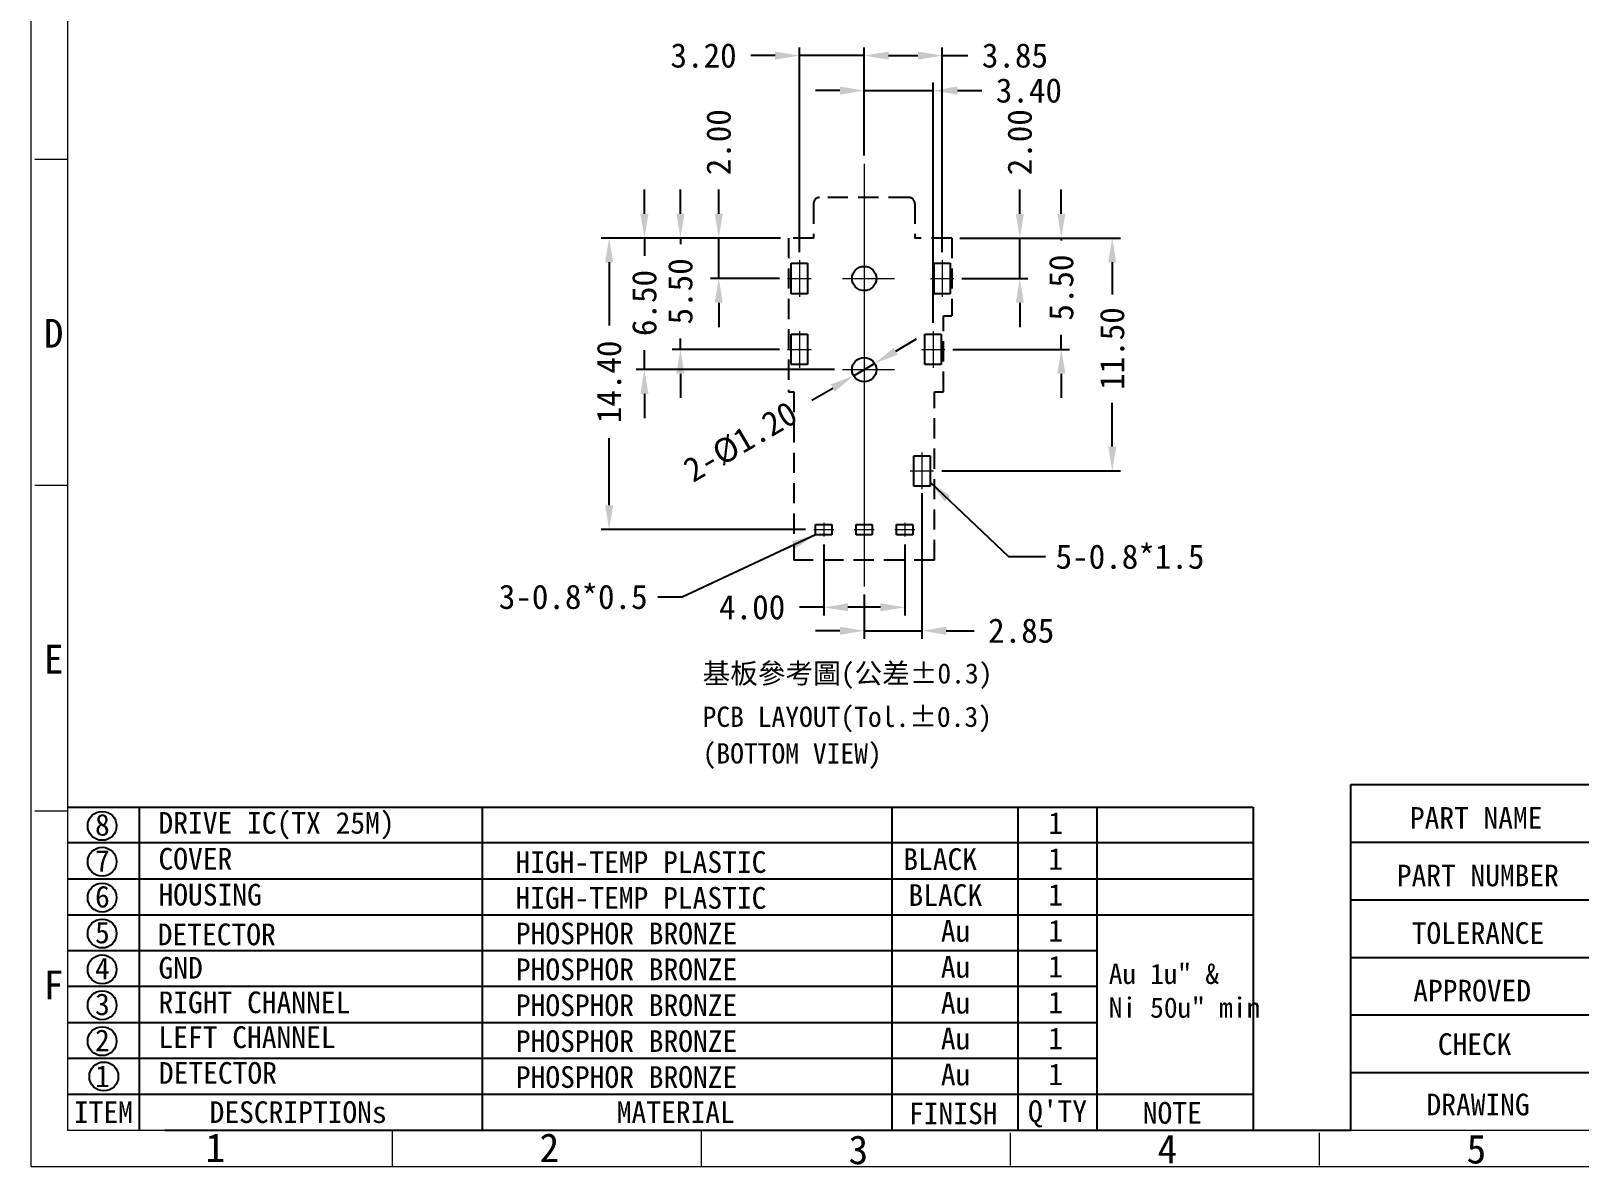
# Model space of a CAD drawing. Extents: x -6864 to 5467, y -424 to 2869.
# Drawn here: x 846.4 to 922.9, y -94.9 to -38.8 of the extents above; entities that cross this region are included whole.
import ezdxf
from ezdxf.enums import TextEntityAlignment as Align

# ---------------------------------------------------------------- set-up
doc = ezdxf.new("R2010")
doc.units = 0
doc.header["$MEASUREMENT"] = 0
for name, pattern in [('CENTER', [50.8, 31.75, -6.35, 6.35, -6.35]), ('CENTERX2', [101.6, 63.5, -12.7, 12.7, -12.7]), ('DASHEDX2', [1.5, 1, -0.5])]:
    doc.linetypes.add(name, pattern=pattern)
doc.layers.get('0').update_dxf_attribs({"linetype": 'CONTINUOUS'})
doc.layers.get('DEFPOINTS').update_dxf_attribs({"linetype": 'CONTINUOUS'})
for name, color, linetype, lineweight in [('CEN', 1, 'CENTERX2', 15), ('CENTER', 1, 'CENTER', 13), ('DIM', 7, 'CONTINUOUS', 13), ('fromat', 7, 'CONTINUOUS', 13)]:
    doc.layers.add(name, color=color, linetype=linetype, lineweight=lineweight)
doc.layers.add('MARK', color=5, linetype='CONTINUOUS')
doc.styles.add('123456', font='')
doc.styles.add('ROMAND', font='')
doc.styles.get("Standard").update_dxf_attribs({"font": 'txt.shx', "height": 1.3})
doc.styles.get('123456').set_extended_font_data('DFKai-SB')
doc.styles.get('ROMAND').set_extended_font_data('DFKai-SB')
doc.dimstyles.get("Standard").update_dxf_attribs({"dimtxt": 0.18, "dimasz": 0.18, "dimexe": 0.18, "dimexo": 0.0625, "dimgap": 0.09, "dimtad": 0, "dimtih": 1, "dimtoh": 1, "dimdec": 4, "dimzin": 0, "dimdsep": 46, "dimtxsty": 'Standard', "dimcen": 0.09, "dimadec": 0, "dimazin": 0, "dimtfac": 1, "dimtdec": 4, "dimtofl": 0, "dimtmove": 0, "dimatfit": 3, "dimfxl": 0, "dimtolj": 1, "dimtzin": 0, "dimarcsym": 0})

# ---------------------------------------------------------------- blocks, each defined once
blk = doc.blocks.new('*D149')
at = {"layer": 'DEFPOINTS', "color": 0}
for p in [(891.415, -40.047), (887.565, -45.383), (891.415, -50.148)]:
    blk.add_point(p, dxfattribs=at)
at = {"layer": 'DIM', "lineweight": -2}
for p, q in [((887.565, -44.983), (887.565, -39.647)), ((891.415, -49.748), (891.415, -39.647)), ((888.765, -40.047), (890.215, -40.047)), ((891.415, -40.047), (892.678, -40.047))]:
    blk.add_line(p, q, dxfattribs=at)
at = {"layer": 'DIM'}
for points in [[(888.765, -39.847), (888.765, -40.247), (887.565, -40.047)], [(890.215, -39.847), (890.215, -40.247), (891.415, -40.047)]]:
    blk.add_solid(points, dxfattribs=at)
at = {"layer": 'DIM', "insert": (895.006, -40.047), "char_height": 1.2, "attachment_point": 5, "style": '123456'}
blk.add_mtext('\\A1;3.85', dxfattribs=at)
blk = doc.blocks.new('*D150')
at = {"layer": 'DEFPOINTS', "color": 0}
for p in [(887.565, -41.774), (887.565, -45.383), (890.965, -53.648)]:
    blk.add_point(p, dxfattribs=at)
at = {"layer": 'DIM', "lineweight": -2}
for p, q in [((886.365, -41.774), (885.165, -41.774)), ((887.565, -44.983), (887.565, -41.374)), ((887.565, -41.774), (890.965, -41.774)), ((890.965, -53.248), (890.965, -41.374)), ((892.165, -41.774), (893.365, -41.774))]:
    blk.add_line(p, q, dxfattribs=at)
at = {"layer": 'DIM'}
for points in [[(886.365, -41.574), (886.365, -41.974), (887.565, -41.774)], [(892.165, -41.574), (892.165, -41.974), (890.965, -41.774)]]:
    blk.add_solid(points, dxfattribs=at)
at = {"layer": 'DIM', "insert": (895.694, -41.774), "char_height": 1.2, "attachment_point": 5, "style": '123456'}
blk.add_mtext('\\A1;3.40', dxfattribs=at)
blk = doc.blocks.new('*D151')
at = {"layer": 'DEFPOINTS', "color": 0}
for p in [(887.565, -40.047), (887.565, -45.383), (884.365, -50.148)]:
    blk.add_point(p, dxfattribs=at)
at = {"layer": 'DIM', "lineweight": -2}
for p, q in [((884.365, -49.748), (884.365, -39.647)), ((887.565, -44.983), (887.565, -39.647)), ((883.165, -40.047), (881.965, -40.047)), ((887.565, -40.047), (884.365, -40.047)), ((888.765, -40.047), (889.965, -40.047))]:
    blk.add_line(p, q, dxfattribs=at)
at = {"layer": 'DIM'}
for points in [[(883.165, -39.847), (883.165, -40.247), (884.365, -40.047)], [(888.765, -39.847), (888.765, -40.247), (887.565, -40.047)]]:
    blk.add_solid(points, dxfattribs=at)
at = {"layer": 'DIM', "insert": (879.636, -40.047), "char_height": 1.2, "attachment_point": 5, "style": '123456'}
blk.add_mtext('\\A1;3.20', dxfattribs=at)
blk = doc.blocks.new('*D152')
at = {"layer": 'DEFPOINTS', "color": 0}
for p in [(883.835, -49.053), (880.386, -51.053), (883.787, -51.053)]:
    blk.add_point(p, dxfattribs=at)
at = {"layer": 'DIM', "lineweight": -2}
for p, q in [((880.386, -47.853), (880.386, -46.653)), ((883.435, -49.053), (879.986, -49.053)), ((880.386, -51.053), (880.386, -49.053)), ((883.387, -51.053), (879.986, -51.053)), ((880.386, -52.253), (880.386, -53.453))]:
    blk.add_line(p, q, dxfattribs=at)
at = {"layer": 'DIM'}
for points in [[(880.186, -47.853), (880.586, -47.853), (880.386, -49.053)], [(880.186, -52.253), (880.586, -52.253), (880.386, -51.053)]]:
    blk.add_solid(points, dxfattribs=at)
at = {"layer": 'DIM', "insert": (880.386, -44.324), "char_height": 1.2, "attachment_point": 5, "rotation": 90, "style": '123456'}
blk.add_mtext('\\A1;2.00', dxfattribs=at)
blk = doc.blocks.new('*D153')
at = {"layer": 'DEFPOINTS', "color": 0}
for p in [(883.835, -49.053), (878.494, -54.553), (883.787, -54.553)]:
    blk.add_point(p, dxfattribs=at)
at = {"layer": 'DIM', "lineweight": -2}
for p, q in [((878.494, -47.853), (878.494, -46.653)), ((883.435, -49.053), (878.094, -49.053)), ((878.494, -49.053), (878.494, -49.359)), ((878.494, -54.553), (878.494, -54.016)), ((883.387, -54.553), (878.094, -54.553)), ((878.494, -55.753), (878.494, -56.953))]:
    blk.add_line(p, q, dxfattribs=at)
at = {"layer": 'DIM'}
for points in [[(878.294, -47.853), (878.694, -47.853), (878.494, -49.053)], [(878.294, -55.753), (878.694, -55.753), (878.494, -54.553)]]:
    blk.add_solid(points, dxfattribs=at)
at = {"layer": 'DIM', "insert": (878.494, -51.687), "char_height": 1.2, "attachment_point": 5, "rotation": 90, "style": '123456'}
blk.add_mtext('\\A1;5.50', dxfattribs=at)
blk = doc.blocks.new('*D154')
at = {"layer": 'DEFPOINTS', "color": 0}
for p in [(883.835, -49.053), (874.976, -63.453), (885.071, -63.453)]:
    blk.add_point(p, dxfattribs=at)
at = {"layer": 'DIM', "lineweight": -2}
for p, q in [((883.435, -49.053), (874.576, -49.053)), ((874.976, -50.253), (874.976, -53.371)), ((874.976, -62.253), (874.976, -58.943)), ((884.671, -63.453), (874.576, -63.453))]:
    blk.add_line(p, q, dxfattribs=at)
at = {"layer": 'DIM'}
for points in [[(874.776, -50.253), (875.176, -50.253), (874.976, -49.053)], [(874.776, -62.253), (875.176, -62.253), (874.976, -63.453)]]:
    blk.add_solid(points, dxfattribs=at)
at = {"layer": 'DIM', "insert": (874.976, -56.157), "char_height": 1.2, "attachment_point": 5, "rotation": 90, "style": '123456'}
blk.add_mtext('\\A1;14.40', dxfattribs=at)
blk = doc.blocks.new('*D155')
at = {"layer": 'DEFPOINTS', "color": 0}
for p in [(883.835, -49.053), (876.716, -55.553), (886.498, -55.553)]:
    blk.add_point(p, dxfattribs=at)
at = {"layer": 'DIM', "lineweight": -2}
for p, q in [((876.716, -47.853), (876.716, -46.653)), ((883.435, -49.053), (876.316, -49.053)), ((876.716, -49.053), (876.716, -49.934)), ((876.716, -55.553), (876.716, -54.591)), ((886.098, -55.553), (876.316, -55.553)), ((876.716, -56.753), (876.716, -57.953))]:
    blk.add_line(p, q, dxfattribs=at)
at = {"layer": 'DIM'}
for points in [[(876.516, -47.853), (876.916, -47.853), (876.716, -49.053)], [(876.516, -56.753), (876.916, -56.753), (876.716, -55.553)]]:
    blk.add_solid(points, dxfattribs=at)
at = {"layer": 'DIM', "insert": (876.716, -52.262), "char_height": 1.2, "attachment_point": 5, "rotation": 90, "style": '123456'}
blk.add_mtext('\\A1;6.50', dxfattribs=at)
blk = doc.blocks.new('*D156')
at = {"layer": 'DEFPOINTS', "color": 0}
for p in [(891.885, -49.053), (891.993, -51.053), (895.247, -51.053)]:
    blk.add_point(p, dxfattribs=at)
at = {"layer": 'DIM', "lineweight": -2}
for p, q in [((895.247, -47.853), (895.247, -46.653)), ((892.285, -49.053), (895.647, -49.053)), ((895.247, -51.053), (895.247, -49.053)), ((892.393, -51.053), (895.647, -51.053)), ((895.247, -52.253), (895.247, -53.453))]:
    blk.add_line(p, q, dxfattribs=at)
at = {"layer": 'DIM'}
for points in [[(895.047, -47.853), (895.447, -47.853), (895.247, -49.053)], [(895.047, -52.253), (895.447, -52.253), (895.247, -51.053)]]:
    blk.add_solid(points, dxfattribs=at)
at = {"layer": 'DIM', "insert": (895.247, -44.324), "char_height": 1.2, "attachment_point": 5, "rotation": 90, "style": '123456'}
blk.add_mtext('\\A1;2.00', dxfattribs=at)
blk = doc.blocks.new('*D157')
at = {"layer": 'DEFPOINTS', "color": 0}
for p in [(891.885, -49.053), (891.543, -54.553), (897.296, -54.553)]:
    blk.add_point(p, dxfattribs=at)
at = {"layer": 'DIM', "lineweight": -2}
for p, q in [((897.296, -47.853), (897.296, -46.653)), ((892.285, -49.053), (897.696, -49.053)), ((897.296, -49.053), (897.296, -49.174)), ((897.296, -54.553), (897.296, -53.831)), ((891.943, -54.553), (897.696, -54.553)), ((897.296, -55.753), (897.296, -56.953))]:
    blk.add_line(p, q, dxfattribs=at)
at = {"layer": 'DIM'}
for points in [[(897.096, -47.853), (897.496, -47.853), (897.296, -49.053)], [(897.096, -55.753), (897.496, -55.753), (897.296, -54.553)]]:
    blk.add_solid(points, dxfattribs=at)
at = {"layer": 'DIM', "insert": (897.296, -51.502), "char_height": 1.2, "attachment_point": 5, "rotation": 90, "style": '123456'}
blk.add_mtext('\\A1;5.50', dxfattribs=at)
blk = doc.blocks.new('*D158')
at = {"layer": 'DEFPOINTS', "color": 0}
for p in [(891.885, -49.053), (890.993, -60.553), (899.809, -60.553)]:
    blk.add_point(p, dxfattribs=at)
at = {"layer": 'DIM', "lineweight": -2}
for p, q in [((892.285, -49.053), (900.209, -49.053)), ((899.809, -50.253), (899.809, -51.841)), ((899.809, -59.353), (899.809, -57.184)), ((891.393, -60.553), (900.209, -60.553))]:
    blk.add_line(p, q, dxfattribs=at)
at = {"layer": 'DIM'}
for points in [[(899.609, -50.253), (900.009, -50.253), (899.809, -49.053)], [(899.609, -59.353), (900.009, -59.353), (899.809, -60.553)]]:
    blk.add_solid(points, dxfattribs=at)
at = {"layer": 'DIM', "insert": (899.809, -54.513), "char_height": 1.2, "attachment_point": 5, "rotation": 90, "style": '123456'}
blk.add_mtext('\\A1;11.50', dxfattribs=at)
blk = doc.blocks.new('*D159')
at = {"layer": 'DEFPOINTS', "color": 0}
for p in [(885.565, -63.784), (889.565, -63.784), (889.565, -67.289)]:
    blk.add_point(p, dxfattribs=at)
at = {"layer": 'DIM', "lineweight": -2}
for p, q in [((885.565, -64.184), (885.565, -67.689)), ((889.565, -64.184), (889.565, -67.689)), ((885.565, -67.289), (884.365, -67.289)), ((888.365, -67.289), (886.765, -67.289))]:
    blk.add_line(p, q, dxfattribs=at)
at = {"layer": 'DIM'}
for points in [[(886.765, -67.089), (886.765, -67.489), (885.565, -67.289)], [(888.365, -67.089), (888.365, -67.489), (889.565, -67.289)]]:
    blk.add_solid(points, dxfattribs=at)
at = {"layer": 'DIM', "insert": (882.036, -67.289), "char_height": 1.2, "attachment_point": 5, "style": '123456'}
blk.add_mtext('\\A1;4.00', dxfattribs=at)
blk = doc.blocks.new('*D160')
at = {"layer": 'DEFPOINTS', "color": 0}
for p in [(890.415, -61.257), (887.565, -66.263), (890.415, -68.447)]:
    blk.add_point(p, dxfattribs=at)
at = {"layer": 'DIM', "lineweight": -2}
for p, q in [((890.415, -61.657), (890.415, -68.847)), ((887.565, -66.663), (887.565, -68.847)), ((886.365, -68.447), (885.165, -68.447)), ((887.565, -68.447), (890.415, -68.447)), ((891.615, -68.447), (892.987, -68.447))]:
    blk.add_line(p, q, dxfattribs=at)
at = {"layer": 'DIM'}
for points in [[(886.365, -68.247), (886.365, -68.647), (887.565, -68.447)], [(891.615, -68.247), (891.615, -68.647), (890.415, -68.447)]]:
    blk.add_solid(points, dxfattribs=at)
at = {"layer": 'DIM', "insert": (895.315, -68.447), "char_height": 1.2, "attachment_point": 5, "style": '123456'}
blk.add_mtext('\\A1;2.85', dxfattribs=at)
blk = doc.blocks.new('*D161')
at = {"layer": 'DEFPOINTS', "color": 0}
for p in [(888.083, -55.25), (887.047, -55.855)]:
    blk.add_point(p, dxfattribs=at)
at = {"layer": 'DIM', "lineweight": -2}
for p, q in [((889.119, -54.644), (890.155, -54.039)), ((888.083, -55.25), (887.047, -55.855)), ((884.975, -57.066), (886.011, -56.461))]:
    blk.add_line(p, q, dxfattribs=at)
at = {"layer": 'DIM'}
for points in [[(889.018, -54.472), (889.22, -54.817), (888.083, -55.25)], [(885.91, -56.288), (886.112, -56.633), (887.047, -55.855)]]:
    blk.add_solid(points, dxfattribs=at)
at = {"layer": 'DIM', "insert": (881.46, -59.12), "char_height": 1.2, "attachment_point": 5, "rotation": 30.30042, "style": '123456'}
blk.add_mtext('\\A1;2-%%C1.20', dxfattribs=at)

msp = doc.modelspace()

# ---------------------------------------------------------------- linework, layer by layer
for p, q in [((883.965, -50.303), (884.765, -50.303)), ((883.965, -51.803), (883.965, -50.303)), ((884.765, -50.303), (884.765, -51.803)), ((891.015, -50.303), (891.815, -50.303)), ((891.015, -51.803), (891.015, -50.303)), ((891.815, -50.303), (891.815, -51.803)), ((884.765, -51.803), (883.965, -51.803)), ((891.815, -51.803), (891.015, -51.803)), ((883.965, -53.803), (884.765, -53.803)), ((883.965, -55.303), (883.965, -53.803)), ((884.765, -53.803), (884.765, -55.303)), ((890.565, -53.803), (891.365, -53.803)), ((890.565, -55.303), (890.565, -53.803)), ((891.365, -53.803), (891.365, -55.303)), ((884.765, -55.303), (883.965, -55.303)), ((891.365, -55.303), (890.565, -55.303)), ((890.015, -59.803), (890.815, -59.803)), ((890.015, -61.303), (890.015, -59.803)), ((890.815, -59.803), (890.815, -61.303)), ((890.815, -61.303), (890.015, -61.303)), ((885.165, -63.203), (885.965, -63.203)), ((885.165, -63.703), (885.165, -63.203)), ((885.965, -63.203), (885.965, -63.703)), ((887.165, -63.203), (887.965, -63.203)), ((887.165, -63.703), (887.165, -63.203)), ((887.965, -63.203), (887.965, -63.703)), ((889.165, -63.203), (889.965, -63.203)), ((889.165, -63.703), (889.165, -63.203)), ((889.965, -63.203), (889.965, -63.703)), ((885.965, -63.703), (885.165, -63.703)), ((887.965, -63.703), (887.165, -63.703)), ((889.965, -63.703), (889.165, -63.703)), ((848.236, -77.151), (906.769, -77.151)), ((848.236, -77.151), (906.769, -77.151)), ((851.78, -77.151), (851.78, -93.102)), ((868.701, -77.151), (868.701, -93.113)), ((888.95, -93.102), (888.95, -77.151)), ((895.16, -93.102), (895.16, -77.151)), ((899.043, -77.151), (899.043, -93.102)), ((906.769, -77.151), (906.769, -93.102)), ((906.769, -78.924), (848.236, -78.924)), ((848.236, -80.696), (906.769, -80.696)), ((848.236, -80.696), (906.769, -80.696)), ((848.236, -82.468), (906.769, -82.468)), ((848.236, -82.468), (906.769, -82.468)), ((848.236, -84.24), (899.043, -84.24)), ((899.043, -86.013), (848.236, -86.013)), ((848.236, -87.785), (899.043, -87.785)), ((848.236, -89.557), (899.043, -89.557)), ((848.236, -91.329), (906.769, -91.329))]:
    msp.add_line(p, q)
at = {"lineweight": -3}
msp.add_line((911.582, -93.102), (911.582, -77.151), dxfattribs=at)
at = {"ltscale": 5}
msp.add_line((853.049, -93.102), (911.582, -93.102), dxfattribs=at)
for centre, radius in [((887.565, -51.053), 0.6), ((887.565, -55.553), 0.6), ((849.949, -78.079), 0.714), ((849.949, -79.851), 0.714), ((849.949, -81.623), 0.714), ((849.949, -83.396), 0.714), ((849.949, -85.168), 0.714), ((849.949, -86.94), 0.714), ((849.949, -88.712), 0.714), ((850.032, -90.454), 0.714)]:
    msp.add_circle(centre, radius)
at = {"layer": 'CEN', "color": 1, "linetype": 'CENTER'}
for p, q in [((887.565, -45.383), (887.565, -66.263)), ((887.565, -45.383), (887.565, -66.263)), ((886.498, -51.053), (889.068, -51.053)), ((886.498, -55.553), (889.068, -55.553))]:
    msp.add_line(p, q, dxfattribs=at)
at = {"layer": 'CENTER'}
for p, q in [((884.365, -50.148), (884.365, -51.957)), ((891.415, -50.148), (891.415, -51.957)), ((883.787, -51.053), (884.943, -51.053)), ((890.837, -51.053), (891.993, -51.053)), ((884.365, -53.648), (884.365, -55.457)), ((890.965, -53.648), (890.965, -55.457)), ((883.787, -54.553), (884.943, -54.553)), ((890.387, -54.553), (891.543, -54.553)), ((890.415, -59.648), (890.415, -61.457)), ((889.837, -60.553), (890.993, -60.553)), ((885.565, -63.122), (885.565, -63.784)), ((887.565, -63.122), (887.565, -63.784)), ((889.565, -63.122), (889.565, -63.784)), ((885.071, -63.453), (886.059, -63.453)), ((887.071, -63.453), (888.059, -63.453)), ((889.071, -63.453), (890.059, -63.453))]:
    msp.add_line(p, q, dxfattribs=at)
at = {"layer": 'fromat', "linetype": 'Continuous'}
for p, q in [((848.236, 1.672), (848.236, -93.102)), ((848.236, -45.179), (846.624, -45.179)), ((848.236, -61.27), (846.624, -61.27)), ((848.236, -77.361), (846.624, -77.361)), ((848.236, -93.102), (983.762, -93.102)), ((864.286, -94.927), (864.286, -93.126)), ((879.54, -94.927), (879.54, -93.126)), ((894.793, -94.855), (894.793, -93.244)), ((910.047, -94.855), (910.047, -93.244))]:
    msp.add_line(p, q, dxfattribs=at)
at = {"layer": 'fromat', "lineweight": -3}
for p, q in [((911.582, -93.102), (911.582, -76.042)), ((911.582, -76.042), (983.762, -76.042)), ((911.582, -78.886), (936.457, -78.886)), ((911.582, -81.729), (936.457, -81.729)), ((911.582, -84.572), (983.762, -84.572)), ((911.582, -87.415), (983.762, -87.415)), ((911.582, -90.258), (983.762, -90.258))]:
    msp.add_line(p, q, dxfattribs=at)
at = {"layer": 'fromat', "linetype": 'Continuous'}
msp.add_lwpolyline([(985.563, -94.902), (985.563, 3.473), (846.435, 3.473), (846.435, -94.902)], close=True, dxfattribs=at)
at = {"layer": 'MARK', "linetype": 'DASHEDX2'}
for p, q in [((885.065, -47.353), (885.065, -49.053)), ((889.765, -47.053), (885.365, -47.053)), ((890.065, -47.353), (890.065, -49.053)), ((885.065, -49.053), (883.835, -49.053)), ((883.835, -49.053), (883.835, -56.653)), ((891.885, -49.053), (890.065, -49.053)), ((891.885, -49.053), (891.885, -52.903)), ((891.485, -52.903), (891.885, -52.903)), ((891.485, -56.653), (891.485, -52.903)), ((883.835, -56.653), (884.09, -56.653)), ((884.09, -56.653), (884.09, -64.953)), ((891.04, -56.653), (891.485, -56.653)), ((891.04, -64.953), (891.04, -56.653)), ((891.04, -64.953), (884.09, -64.953))]:
    msp.add_line(p, q, dxfattribs=at)
for centre, start, end in [((885.365, -47.353), 90, 180), ((889.765, -47.353), 0, 90)]:
    msp.add_arc(centre, 0.3, start, end, dxfattribs=at)

# ---------------------------------------------------------------- texts
at = {"style": '123456'}
for s, p in [('8', (849.962, -78.037)), ('7', (849.962, -79.81)), ('6', (849.962, -81.582)), ('5', (849.962, -83.354)), ('4', (849.962, -85.127)), ('3', (849.962, -86.899)), ('2', (849.962, -88.671)), ('1', (849.962, -90.443)), ('ITEM', (850.008, -92.216)), ('DESCRIPTIONs', (859.624, -92.216)), ('MATERIAL', (878.266, -92.216)), ("Q'TY", (897.109, -92.278)), ('NOTE', (902.774, -92.25)), ('FINISH', (891.962, -92.278))]:
    msp.add_text(s, height=1.071, dxfattribs=at).set_placement(p, align=Align.MIDDLE)
for s, p in [('DRIVE IC(TX 25M)', (852.73, -78.469)), ('1', (896.652, -78.475)), ('COVER', (852.73, -80.241)), ('HIGH-TEMP PLASTIC', (870.351, -80.401)), ('BLACK', (889.495, -80.259)), ('1', (896.652, -80.247)), ('HOUSING', (852.73, -82.013)), ('BLACK', (889.753, -82.031)), ('1', (896.652, -82.02)), ('1', (896.652, -82.02)), ('HIGH-TEMP PLASTIC', (870.351, -82.173)), ('DETECTOR', (852.691, -83.974)), ('PHOSPHOR BRONZE', (870.371, -83.928)), ('Au', (891.35, -83.803)), ('1', (896.652, -83.792)), ('GND', (852.73, -85.624)), ('PHOSPHOR BRONZE', (870.371, -85.7)), ('Au', (891.35, -85.575)), ('1', (896.652, -85.564)), ('RIGHT CHANNEL', (852.73, -87.33)), ('Au', (891.35, -87.348)), ('1', (896.652, -87.337)), ('PHOSPHOR BRONZE', (870.371, -87.472)), ('LEFT CHANNEL', (852.73, -89.05)), ('PHOSPHOR BRONZE', (870.371, -89.244)), ('Au', (891.35, -89.12)), ('1', (896.652, -89.109)), ('DETECTOR', (852.749, -90.816)), ('PHOSPHOR BRONZE', (870.371, -91.017)), ('Au', (891.35, -90.892)), ('1', (896.652, -90.881))]:
    msp.add_text(s, height=1.071, dxfattribs=at).set_placement(p)
at = {"insert": (899.637, -84.887), "char_height": 1, "width": 7.39186, "attachment_point": 1, "style": '123456'}
msp.add_mtext('Au 1u" & \\PNi 50u" min', dxfattribs=at)
at = {"layer": 'DIM', "char_height": 1.2, "style": '123456'}
for s, insert, attachment_point in [('5-0.8*1.5', (897.014, -64.185), 1), ('3-0.8*0.5', (876.875, -67.388), 9)]:
    msp.add_mtext(s, dxfattribs=dict(at, insert=insert, attachment_point=attachment_point))
at = {"layer": 'fromat', "lineweight": -3, "style": 'ROMAND'}
for s, height, p in [('PART NAME', 1.068, (917.774, -78.22)), ('PART NUMBER', 1.06799, (917.856, -81.063)), ('TOLERANCE', 1.068, (917.862, -83.906)), ('APPROVED', 1.068, (917.576, -86.75)), ('CHECK', 1.068, (917.698, -89.39)), ('DRAWING', 1.068, (917.869, -92.371))]:
    msp.add_text(s, height=height, dxfattribs=at).set_placement(p, align=Align.CENTER)
at = {"layer": 'fromat', "linetype": 'Continuous', "char_height": 1.422, "width": 0.62571, "attachment_point": 1, "style": '123456'}
for s, insert in [('D', (847.07, -53.046)), ('E', (847.07, -69.137)), ('F', (847.07, -85.228)), ('1', (855.052, -93.262)), ('2', (871.541, -93.262)), ('3', (886.794, -93.362)), ('4', (902.048, -93.328)), ('5', (917.301, -93.328))]:
    msp.add_mtext(s, dxfattribs=dict(at, insert=insert))
at = {"layer": 'fromat', "char_height": 1, "attachment_point": 1, "style": '123456'}
for s, insert, width in [('{\\fNSimSun|b0|i0|c134|p49;基板參考圖(\\fSimSun|b0|i0|c134|p2;公差%%P0.3)}', (879.588, -70.051, 71.459), 18.49025), ('{\\fNSimSun|b0|i0|c134|p49;基板參考圖(\\fSimSun|b0|i0|c134|p2;公差%%P0.3)}', (879.588, -70.051, 71.459), 18.49025), ('PCB LAYOUT(Tol.%%P0.3)', (879.588, -72.193, 71.459), 18.77855), ('PCB LAYOUT(Tol.%%P0.3)', (879.588, -72.193, 71.459), 18.77855), ('(BOTTOM VIEW)', (879.588, -74.001, 71.459), 18.77855)]:
    msp.add_mtext(s, dxfattribs=dict(at, insert=insert, width=width))

# ---------------------------------------------------------------- dimensions: what is measured, and where the dimension line sits
at = {"layer": 'DIM'}
for base, p1, p2, picture, middle in [((887.565, -40.047), (884.365, -50.148), (887.565, -45.383), '*D151', (879.636, -40.047)), ((891.415, -40.047), (887.565, -45.383), (891.415, -50.148), '*D149', (895.006, -40.047)), ((887.565, -41.774), (890.965, -53.648), (887.565, -45.383), '*D150', (895.694, -41.774)), ((890.415, -68.447), (887.565, -66.263), (890.415, -61.257), '*D160', (895.315, -68.447)), ((889.565, -67.289), (885.565, -63.784), (889.565, -63.784), '*D159', (882.036, -67.289))]:
    dim = msp.add_linear_dim(base=base, p1=p1, p2=p2, dimstyle='Standard', override={"dimtxt": 1.2, "dimasz": 1.2, "dimexe": 0.4, "dimexo": 0.4, "dimgap": 0.5, "dimtih": 0, "dimtoh": 0, "dimdec": 2, "dimtxsty": '123456', "dimclrd": 256, "dimclre": 256, "dimclrt": 256, "dimtdec": 2, "dimtofl": 1}, dxfattribs=at)
    dim.commit()
    dim.dimension.update_dxf_attribs({"geometry": picture, "text_midpoint": middle, "dimtype": 160})
for base, p1, p2, picture, middle in [((880.386, -51.053), (883.835, -49.053), (883.787, -51.053), '*D152', (880.386, -44.324)), ((895.247, -51.053), (891.885, -49.053), (891.993, -51.053), '*D156', (895.247, -44.324)), ((876.716, -55.553), (883.835, -49.053), (886.498, -55.553), '*D155', (876.716, -52.262)), ((878.494, -54.553), (883.835, -49.053), (883.787, -54.553), '*D153', (878.494, -51.687)), ((897.296, -54.553), (891.885, -49.053), (891.543, -54.553), '*D157', (897.296, -51.502)), ((874.976, -63.453), (883.835, -49.053), (885.071, -63.453), '*D154', (874.976, -56.157)), ((899.809, -60.553), (891.885, -49.053), (890.993, -60.553), '*D158', (899.809, -54.513))]:
    dim = msp.add_linear_dim(base=base, p1=p1, p2=p2, angle=90, dimstyle='Standard', override={"dimtxt": 1.2, "dimasz": 1.2, "dimexe": 0.4, "dimexo": 0.4, "dimgap": 0.5, "dimtih": 0, "dimtoh": 0, "dimdec": 2, "dimtxsty": '123456', "dimclrd": 256, "dimclre": 256, "dimclrt": 256, "dimtdec": 2, "dimtofl": 1}, dxfattribs=at)
    dim.commit()
    dim.dimension.update_dxf_attribs({"geometry": picture, "text_midpoint": middle, "dimtype": 160})
dim = msp.add_diameter_dim_2p(p1=(888.083, -55.25), p2=(887.047, -55.855), text='2-%%C1.20', dimstyle='Standard', override={"dimtxt": 1.2, "dimasz": 1.2, "dimexe": 0.4, "dimexo": 0.4, "dimgap": 0.5, "dimtih": 0, "dimtoh": 0, "dimdec": 2, "dimtxsty": '123456', "dimclrd": 256, "dimclre": 256, "dimclrt": 256, "dimtdec": 2, "dimtofl": 1}, dxfattribs=at)
dim.commit()
dim.dimension.update_dxf_attribs({"geometry": '*D161', "text_midpoint": (881.46, -59.12)})

# ---------------------------------------------------------------- leaders
at = {"layer": 'DIM', "annotation_type": 0, "has_hookline": 1}
for points, hookline_direction, text_width in [([(890.815, -61.103), (894.681, -64.785), (896.514, -64.785)], 0, 8.686), ([(885.165, -63.703), (878.575, -66.788), (877.375, -66.788)], 1, 8.914)]:
    msp.add_leader(points, dimstyle='Standard', override={"dimtxt": 1.2, "dimasz": 1.2, "dimexe": 0.4, "dimexo": 0.4, "dimgap": 0.5, "dimtih": 0, "dimtoh": 0, "dimdec": 2, "dimtxsty": '123456', "dimclrd": 256, "dimclre": 256, "dimclrt": 256, "dimtdec": 2, "dimtofl": 1}, dxfattribs=dict(at, hookline_direction=hookline_direction, text_width=text_width))

doc.saveas('drawing.dxf')
